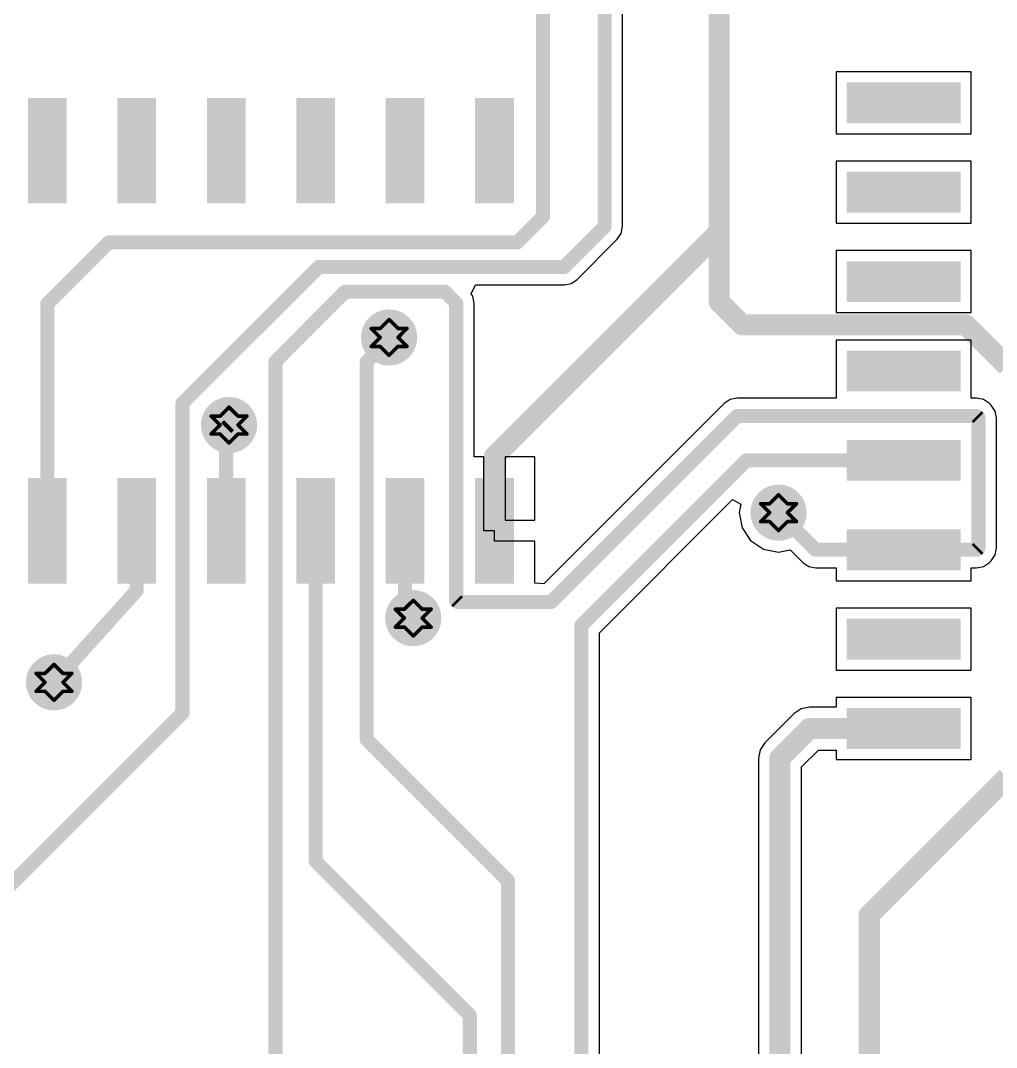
# Paper-space layout 'Лист1' of a CAD drawing. Header units: millimetres. Extents: x 0 to 594, y 0 to 420.
# Drawn here: x 190.14 to 217.82, y 288.77 to 317.92 of the extents above; entities that cross this region are included whole.
import ezdxf

# ---------------------------------------------------------------- set-up
doc = ezdxf.new("R2010")
doc.units = ezdxf.units.MM
doc.layers.add('DrillDrawing', color=1, linetype='Continuous')
doc.layers.add('TopLayer', color=1, linetype='Continuous')

psp = doc.layouts.new('Лист1')

# ---------------------------------------------------------------- hatches: boundary and pattern name
at = {"layer": 'TopLayer'}
for points in [[(216.809, 316.16), (216.809, 315.001), (213.572, 315.001), (213.572, 316.16)], [(191.446, 312.724), (190.347, 312.724), (190.347, 315.72), (191.446, 315.72)], [(193.983, 312.724), (192.884, 312.724), (192.884, 315.72), (193.983, 315.72)], [(196.52, 312.724), (195.422, 312.724), (195.422, 315.72), (196.52, 315.72)], [(199.058, 312.724), (197.959, 312.724), (197.959, 315.72), (199.058, 315.72)], [(201.595, 312.724), (200.496, 312.724), (200.496, 315.72), (201.595, 315.72)], [(204.132, 312.724), (203.033, 312.724), (203.033, 315.72), (204.132, 315.72)], [(216.809, 313.623), (216.809, 312.464), (213.572, 312.464), (213.572, 313.623)], [(216.809, 311.085), (216.809, 309.927), (213.572, 309.927), (213.572, 311.085)], [(216.809, 308.548), (216.809, 307.389), (213.572, 307.389), (213.572, 308.548)], [(216.809, 306.011), (216.809, 304.852), (213.572, 304.852), (213.572, 306.011)], [(191.446, 301.935), (190.347, 301.935), (190.347, 304.932), (191.446, 304.932)], [(193.983, 301.935), (192.884, 301.935), (192.884, 304.932), (193.983, 304.932)], [(196.52, 301.935), (195.422, 301.935), (195.422, 304.932), (196.52, 304.932)], [(199.058, 301.935), (197.959, 301.935), (197.959, 304.932), (199.058, 304.932)], [(201.595, 301.935), (200.496, 301.935), (200.496, 304.932), (201.595, 304.932)], [(204.132, 301.935), (203.033, 301.935), (203.033, 304.932), (204.132, 304.932)], [(216.809, 303.473), (216.809, 302.315), (213.572, 302.315), (213.572, 303.473)], [(216.809, 300.936), (216.809, 299.777), (213.572, 299.777), (213.572, 300.936)], [(216.809, 298.399), (216.809, 297.24), (213.572, 297.24), (213.572, 298.399)]]:
    psp.add_hatch(color=1, dxfattribs=at).paths.add_polyline_path(points)
h = psp.add_hatch(color=1, dxfattribs=at)
edge = h.paths.add_edge_path()
edge.add_arc((200.593, 308.921), 0.799, 0, 360)
h = psp.add_hatch(color=1, dxfattribs=at)
edge = h.paths.add_edge_path()
edge.add_arc((196.051, 306.434), 0.799, 0, 360)
h = psp.add_hatch(color=1, dxfattribs=at)
edge = h.paths.add_edge_path()
edge.add_arc((211.642, 303.948), 0.799, 0, 360)
h = psp.add_hatch(color=1, dxfattribs=at)
edge = h.paths.add_edge_path()
edge.add_arc((201.278, 300.954), 0.799, 0, 360)
h = psp.add_hatch(color=1, dxfattribs=at)
edge = h.paths.add_edge_path()
edge.add_arc((191.086, 299.131), 0.799, 0, 360)

# ---------------------------------------------------------------- linework, layer by layer
at = {"layer": 'DrillDrawing', "const_width": 0.101}
for points in [[(200.339, 309.175), (200.593, 309.428)], [(200.593, 309.428), (200.847, 309.175)], [(200.086, 309.175), (200.339, 308.921)], [(200.086, 309.175), (200.339, 309.175)], [(200.086, 308.667), (200.339, 308.921)], [(200.847, 309.175), (201.1, 309.175)], [(200.847, 308.921), (201.1, 309.175)], [(200.847, 308.921), (201.1, 308.667)], [(200.086, 308.667), (200.339, 308.667)], [(200.339, 308.667), (200.593, 308.413)], [(200.593, 308.413), (200.847, 308.667)], [(200.847, 308.667), (201.1, 308.667)], [(195.798, 306.688), (196.051, 306.942)], [(196.051, 306.942), (196.305, 306.688)], [(195.544, 306.688), (195.798, 306.434)], [(195.544, 306.688), (195.798, 306.688)], [(196.305, 306.688), (196.559, 306.688)], [(196.305, 306.434), (196.559, 306.688)], [(195.544, 306.181), (195.798, 306.434)], [(196.305, 306.434), (196.559, 306.181)], [(195.544, 306.181), (195.798, 306.181)], [(195.798, 306.181), (196.051, 305.927)], [(196.051, 305.927), (196.305, 306.181)], [(196.305, 306.181), (196.559, 306.181)], [(211.389, 304.201), (211.642, 304.455)], [(211.642, 304.455), (211.896, 304.201)], [(211.135, 304.201), (211.389, 303.948)], [(211.135, 304.201), (211.389, 304.201)], [(211.896, 304.201), (212.15, 304.201)], [(211.896, 303.948), (212.15, 304.201)], [(211.135, 303.694), (211.389, 303.948)], [(211.135, 303.694), (211.389, 303.694)], [(211.389, 303.694), (211.642, 303.44)], [(211.642, 303.44), (211.896, 303.694)], [(211.896, 303.948), (212.15, 303.694)], [(211.896, 303.694), (212.15, 303.694)], [(201.024, 301.207), (201.278, 301.461)], [(201.278, 301.461), (201.532, 301.207)], [(200.771, 301.207), (201.024, 300.954)], [(200.771, 301.207), (201.024, 301.207)], [(201.532, 301.207), (201.786, 301.207)], [(201.532, 300.954), (201.786, 301.207)], [(200.771, 300.7), (201.024, 300.954)], [(201.532, 300.954), (201.786, 300.7)], [(200.771, 300.7), (201.024, 300.7)], [(201.024, 300.7), (201.278, 300.446)], [(201.278, 300.446), (201.532, 300.7)], [(201.532, 300.7), (201.786, 300.7)], [(190.832, 299.385), (191.086, 299.638)], [(191.086, 299.638), (191.339, 299.385)], [(190.578, 299.385), (190.832, 299.131)], [(190.578, 299.385), (190.832, 299.385)], [(191.339, 299.385), (191.593, 299.385)], [(191.339, 299.131), (191.593, 299.385)], [(190.578, 298.877), (190.832, 299.131)], [(191.339, 299.131), (191.593, 298.877)], [(190.578, 298.877), (190.832, 298.877)], [(190.832, 298.877), (191.086, 298.624)], [(191.086, 298.624), (191.339, 298.877)], [(191.339, 298.877), (191.593, 298.877)]]:
    psp.add_lwpolyline(points, dxfattribs=at)
at = {"layer": 'DrillDrawing', "const_width": 0.0507}
for points in [[(200.568, 309.428, 1), (200.618, 309.428, 1)], [(200.568, 309.428, 1), (200.618, 309.428, 1)], [(200.06, 309.175, 1), (200.111, 309.175, 1)], [(200.06, 309.175, 1), (200.111, 309.175, 1)], [(200.314, 309.175, 1), (200.365, 309.175, 1)], [(200.314, 309.175, 1), (200.365, 309.175, 1)], [(200.314, 308.921, 1), (200.365, 308.921, 1)], [(200.314, 308.921, 1), (200.365, 308.921, 1)], [(200.821, 309.175, 1), (200.872, 309.175, 1)], [(200.821, 309.175, 1), (200.872, 309.175, 1)], [(200.821, 308.921, 1), (200.872, 308.921, 1)], [(200.821, 308.921, 1), (200.872, 308.921, 1)], [(201.075, 309.175, 1), (201.126, 309.175, 1)], [(201.075, 309.175, 1), (201.126, 309.175, 1)], [(200.06, 308.667, 1), (200.111, 308.667, 1)], [(200.06, 308.667, 1), (200.111, 308.667, 1)], [(200.314, 308.667, 1), (200.365, 308.667, 1)], [(200.314, 308.667, 1), (200.365, 308.667, 1)], [(200.821, 308.667, 1), (200.872, 308.667, 1)], [(200.821, 308.667, 1), (200.872, 308.667, 1)], [(201.075, 308.667, 1), (201.126, 308.667, 1)], [(201.075, 308.667, 1), (201.126, 308.667, 1)], [(200.568, 308.413, 1), (200.618, 308.413, 1)], [(200.568, 308.413, 1), (200.618, 308.413, 1)], [(196.026, 306.942, 1), (196.077, 306.942, 1)], [(196.026, 306.942, 1), (196.077, 306.942, 1)], [(195.518, 306.688, 1), (195.569, 306.688, 1)], [(195.518, 306.688, 1), (195.569, 306.688, 1)], [(195.772, 306.688, 1), (195.823, 306.688, 1)], [(195.772, 306.688, 1), (195.823, 306.688, 1)], [(196.28, 306.688, 1), (196.33, 306.688, 1)], [(196.28, 306.688, 1), (196.33, 306.688, 1)], [(196.533, 306.688, 1), (196.584, 306.688, 1)], [(196.533, 306.688, 1), (196.584, 306.688, 1)], [(195.772, 306.434, 1), (195.823, 306.434, 1)], [(195.772, 306.434, 1), (195.823, 306.434, 1)], [(196.28, 306.434, 1), (196.33, 306.434, 1)], [(196.28, 306.434, 1), (196.33, 306.434, 1)], [(195.518, 306.181, 1), (195.569, 306.181, 1)], [(195.518, 306.181, 1), (195.569, 306.181, 1)], [(195.772, 306.181, 1), (195.823, 306.181, 1)], [(195.772, 306.181, 1), (195.823, 306.181, 1)], [(196.28, 306.181, 1), (196.33, 306.181, 1)], [(196.28, 306.181, 1), (196.33, 306.181, 1)], [(196.533, 306.181, 1), (196.584, 306.181, 1)], [(196.533, 306.181, 1), (196.584, 306.181, 1)], [(196.026, 305.927, 1), (196.077, 305.927, 1)], [(196.026, 305.927, 1), (196.077, 305.927, 1)], [(211.617, 304.455, 1), (211.668, 304.455, 1)], [(211.617, 304.455, 1), (211.668, 304.455, 1)], [(211.109, 304.201, 1), (211.16, 304.201, 1)], [(211.109, 304.201, 1), (211.16, 304.201, 1)], [(211.363, 304.201, 1), (211.414, 304.201, 1)], [(211.363, 304.201, 1), (211.414, 304.201, 1)], [(211.871, 304.201, 1), (211.921, 304.201, 1)], [(211.871, 304.201, 1), (211.921, 304.201, 1)], [(212.124, 304.201, 1), (212.175, 304.201, 1)], [(212.124, 304.201, 1), (212.175, 304.201, 1)], [(211.109, 303.694, 1), (211.16, 303.694, 1)], [(211.109, 303.694, 1), (211.16, 303.694, 1)], [(211.363, 303.948, 1), (211.414, 303.948, 1)], [(211.363, 303.948, 1), (211.414, 303.948, 1)], [(211.363, 303.694, 1), (211.414, 303.694, 1)], [(211.363, 303.694, 1), (211.414, 303.694, 1)], [(211.871, 303.948, 1), (211.921, 303.948, 1)], [(211.871, 303.948, 1), (211.921, 303.948, 1)], [(211.871, 303.694, 1), (211.921, 303.694, 1)], [(211.871, 303.694, 1), (211.921, 303.694, 1)], [(212.124, 303.694, 1), (212.175, 303.694, 1)], [(212.124, 303.694, 1), (212.175, 303.694, 1)], [(211.617, 303.44, 1), (211.668, 303.44, 1)], [(211.617, 303.44, 1), (211.668, 303.44, 1)], [(201.253, 301.461, 1), (201.303, 301.461, 1)], [(201.253, 301.461, 1), (201.303, 301.461, 1)], [(200.745, 301.207, 1), (200.796, 301.207, 1)], [(200.745, 301.207, 1), (200.796, 301.207, 1)], [(200.999, 301.207, 1), (201.05, 301.207, 1)], [(200.999, 301.207, 1), (201.05, 301.207, 1)], [(201.506, 301.207, 1), (201.557, 301.207, 1)], [(201.506, 301.207, 1), (201.557, 301.207, 1)], [(201.76, 301.207, 1), (201.811, 301.207, 1)], [(201.76, 301.207, 1), (201.811, 301.207, 1)], [(200.999, 300.954, 1), (201.05, 300.954, 1)], [(200.999, 300.954, 1), (201.05, 300.954, 1)], [(201.506, 300.954, 1), (201.557, 300.954, 1)], [(201.506, 300.954, 1), (201.557, 300.954, 1)], [(200.745, 300.7, 1), (200.796, 300.7, 1)], [(200.745, 300.7, 1), (200.796, 300.7, 1)], [(200.999, 300.7, 1), (201.05, 300.7, 1)], [(200.999, 300.7, 1), (201.05, 300.7, 1)], [(201.506, 300.7, 1), (201.557, 300.7, 1)], [(201.506, 300.7, 1), (201.557, 300.7, 1)], [(201.76, 300.7, 1), (201.811, 300.7, 1)], [(201.76, 300.7, 1), (201.811, 300.7, 1)], [(201.253, 300.446, 1), (201.303, 300.446, 1)], [(201.253, 300.446, 1), (201.303, 300.446, 1)], [(191.06, 299.638, 1), (191.111, 299.638, 1)], [(191.06, 299.638, 1), (191.111, 299.638, 1)], [(190.553, 299.385, 1), (190.603, 299.385, 1)], [(190.553, 299.385, 1), (190.603, 299.385, 1)], [(190.806, 299.385, 1), (190.857, 299.385, 1)], [(190.806, 299.385, 1), (190.857, 299.385, 1)], [(191.314, 299.385, 1), (191.365, 299.385, 1)], [(191.314, 299.385, 1), (191.365, 299.385, 1)], [(191.568, 299.385, 1), (191.618, 299.385, 1)], [(191.568, 299.385, 1), (191.618, 299.385, 1)], [(190.806, 299.131, 1), (190.857, 299.131, 1)], [(190.806, 299.131, 1), (190.857, 299.131, 1)], [(191.314, 299.131, 1), (191.365, 299.131, 1)], [(191.314, 299.131, 1), (191.365, 299.131, 1)], [(190.553, 298.877, 1), (190.603, 298.877, 1)], [(190.553, 298.877, 1), (190.603, 298.877, 1)], [(190.806, 298.877, 1), (190.857, 298.877, 1)], [(190.806, 298.877, 1), (190.857, 298.877, 1)], [(191.314, 298.877, 1), (191.365, 298.877, 1)], [(191.314, 298.877, 1), (191.365, 298.877, 1)], [(191.568, 298.877, 1), (191.618, 298.877, 1)], [(191.568, 298.877, 1), (191.618, 298.877, 1)], [(191.06, 298.624, 1), (191.111, 298.624, 1)], [(191.06, 298.624, 1), (191.111, 298.624, 1)]]:
    psp.add_lwpolyline(points, format="xyb", close=True, dxfattribs=at)
at = {"layer": 'TopLayer'}
for p, q in [((207.217, 312.067), (207.217, 330.285)), ((217.109, 316.46), (213.273, 316.46)), ((213.273, 316.46), (213.273, 314.702)), ((217.109, 314.702), (217.109, 316.46)), ((213.273, 314.702), (217.109, 314.702)), ((217.109, 313.922), (213.273, 313.922)), ((213.273, 313.922), (213.273, 312.164)), ((217.109, 312.164), (217.109, 313.922)), ((207.178, 311.872), (207.217, 312.067)), ((213.273, 312.164), (217.109, 312.164)), ((205.92, 310.559), (207.068, 311.707)), ((207.068, 311.707), (207.178, 311.872)), ((217.109, 311.385), (213.273, 311.385)), ((213.273, 311.385), (213.273, 309.627)), ((217.109, 309.627), (217.109, 311.385)), ((205.56, 310.41), (205.755, 310.448)), ((205.755, 310.448), (205.92, 310.559)), ((202.922, 310.156), (203.045, 310.41)), ((202.967, 310.089), (202.922, 310.156)), ((203.045, 310.41), (205.56, 310.41)), ((203.005, 309.894), (202.967, 310.089)), ((203.005, 305.531), (203.005, 309.894)), ((213.273, 309.627), (217.109, 309.627)), ((217.109, 308.848), (213.273, 308.848)), ((213.273, 308.848), (213.273, 307.197)), ((217.109, 307.197), (217.109, 308.848)), ((210.103, 307.048), (204.985, 301.93)), ((210.268, 307.159), (210.103, 307.048)), ((210.463, 307.197), (210.268, 307.159)), ((213.273, 307.197), (210.463, 307.197)), ((217.263, 307.197), (217.109, 307.197)), ((217.458, 307.159), (217.263, 307.197)), ((217.623, 307.048), (217.458, 307.159)), ((217.674, 306.997), (217.623, 307.048)), ((217.784, 306.832), (217.674, 306.997)), ((217.823, 306.637), (217.784, 306.832)), ((217.823, 302.945), (217.823, 306.637)), ((203.283, 305.531), (203.005, 305.531)), ((203.283, 303.433), (203.283, 305.531)), ((204.732, 305.531), (203.883, 305.531)), ((203.883, 305.531), (203.883, 303.733)), ((204.732, 303.733), (204.732, 305.531)), ((206.558, 300.539), (210.337, 304.318)), ((210.337, 304.318), (210.571, 304.193)), ((210.571, 304.193), (210.522, 303.948)), ((203.883, 303.733), (204.732, 303.733)), ((210.522, 303.948), (210.607, 303.519)), ((203.583, 303.433), (203.283, 303.433)), ((203.583, 303.134), (203.583, 303.433)), ((210.607, 303.519), (210.85, 303.156)), ((204.732, 303.134), (203.583, 303.134)), ((204.732, 301.946), (204.732, 303.134)), ((210.85, 303.156), (211.214, 302.913)), ((211.214, 302.913), (211.642, 302.827)), ((211.642, 302.827), (211.976, 302.894)), ((211.976, 302.894), (212.336, 302.534)), ((217.784, 302.75), (217.823, 302.945)), ((217.623, 302.534), (217.674, 302.585)), ((217.674, 302.585), (217.784, 302.75)), ((212.336, 302.534), (212.501, 302.424)), ((212.501, 302.424), (212.696, 302.385)), ((212.696, 302.385), (213.273, 302.385)), ((213.273, 302.385), (213.273, 302.015)), ((217.109, 302.015), (217.109, 302.385)), ((217.109, 302.385), (217.263, 302.385)), ((217.263, 302.385), (217.458, 302.424)), ((217.458, 302.424), (217.623, 302.534)), ((213.273, 302.015), (217.109, 302.015)), ((204.985, 301.93), (204.732, 301.946)), ((217.109, 301.236), (213.273, 301.236)), ((213.273, 301.236), (213.273, 299.478)), ((217.109, 299.478), (217.109, 301.236)), ((206.558, 286.09), (206.558, 300.539)), ((213.273, 299.478), (217.109, 299.478)), ((217.109, 298.698), (213.273, 298.698)), ((213.273, 298.698), (213.273, 298.431)), ((217.109, 296.94), (217.109, 298.698)), ((212.086, 298.252), (211.249, 297.414)), ((212.285, 298.384), (212.086, 298.252)), ((212.086, 298.252), (212.086, 298.252)), ((212.518, 298.431), (212.285, 298.384)), ((213.273, 298.431), (212.518, 298.431)), ((211.249, 297.414), (211.117, 297.216)), ((211.117, 297.216), (211.07, 296.982)), ((212.292, 296.729), (212.772, 297.208)), ((212.772, 297.208), (213.273, 297.208)), ((213.273, 297.208), (213.273, 296.94)), ((211.07, 296.982), (211.07, 296.982)), ((211.07, 296.982), (211.07, 269.27)), ((212.292, 269.27), (212.292, 296.729)), ((213.273, 296.94), (217.109, 296.94))]:
    psp.add_line(p, q, dxfattribs=at)
for points, const_width in [([(206.708, 312.067), (206.708, 330.285)], 0.4), ([(204.961, 312.35), (204.961, 327.408)], 0.4), ([(209.956, 311.915), (209.956, 321.252)], 0.599), ([(204.229, 311.618), (204.961, 312.35)], 0.4), ([(203.583, 305.542), (209.956, 311.915)], 0.599), ([(205.56, 310.919), (206.708, 312.067)], 0.4), ([(209.956, 309.935), (209.956, 311.915)], 0.599), ([(190.896, 309.877), (192.638, 311.618)], 0.4), ([(192.638, 311.618), (204.229, 311.618)], 0.4), ([(194.732, 307.056), (198.595, 310.919)], 0.4), ([(198.595, 310.919), (205.56, 310.919)], 0.4), ([(197.371, 308.24), (199.35, 310.22)], 0.4), ([(199.35, 310.22), (202.171, 310.22)], 0.4), ([(202.171, 310.22), (202.496, 309.894)], 0.4), ([(209.956, 309.935), (210.615, 309.276)], 0.599), ([(190.896, 303.433), (190.896, 309.877)], 0.4), ([(202.496, 301.461), (202.496, 309.894)], 0.4), ([(210.615, 309.276), (216.959, 309.276)], 0.599), ([(216.959, 309.276), (218.126, 308.109)], 0.599), ([(199.959, 308.236), (200.593, 308.87)], 0.4), ([(200.593, 308.87), (200.593, 308.921)], 0.4), ([(197.371, 287.785), (197.371, 308.24)], 0.4), ([(199.959, 297.503), (199.959, 308.236)], 0.4), ([(194.732, 298.264), (194.732, 307.056)], 0.4), ([(195.971, 306.354), (196.051, 306.434)], 0.4), ([(205.186, 301.41), (210.463, 306.688)], 0.4), ([(210.463, 306.688), (217.263, 306.688)], 0.4), ([(217.263, 306.688), (217.314, 306.637)], 0.4), ([(217.314, 302.945), (217.314, 306.637)], 0.4), ([(195.971, 303.433), (195.971, 306.354)], 0.4), ([(203.583, 303.433), (203.583, 305.542)], 0.599), ([(206.048, 300.749), (210.73, 305.431)], 0.4), ([(210.73, 305.431), (215.191, 305.431)], 0.4), ([(211.642, 303.948), (212.696, 302.894)], 0.4), ([(193.434, 301.74), (193.434, 303.433)], 0.4), ([(198.508, 294.052), (198.508, 303.433)], 0.4), ([(201.046, 301.186), (201.046, 303.433)], 0.4), ([(217.263, 302.894), (217.314, 302.945)], 0.4), ([(212.696, 302.894), (215.191, 302.894)], 0.4), ([(215.191, 302.894), (217.263, 302.894)], 0.4), ([(191.086, 299.131), (193.434, 301.74)], 0.4), ([(201.046, 301.186), (201.278, 300.954)], 0.4), ([(202.496, 301.461), (202.547, 301.41)], 0.4), ([(202.547, 301.41), (205.186, 301.41)], 0.4), ([(206.048, 275.175), (206.048, 300.749)], 0.4), ([(184.786, 288.318), (194.732, 298.264)], 0.4), ([(211.681, 296.982), (212.518, 297.819)], 0.599), ([(212.518, 297.819), (215.191, 297.819)], 0.599), ([(199.959, 297.503), (203.968, 293.494)], 0.4), ([(211.681, 254.622), (211.681, 296.982)], 0.599), ([(214.218, 292.53), (218.126, 296.437)], 0.599), ([(198.508, 294.052), (202.884, 289.677)], 0.4), ([(203.968, 258.7), (203.968, 293.494)], 0.4), ([(214.218, 257.667), (214.218, 292.53)], 0.599), ([(202.884, 267.472), (202.884, 289.677)], 0.4)]:
    psp.add_lwpolyline(points, dxfattribs=dict(at, const_width=const_width))
for points, const_width in [([(204.861, 312.35, 1), (205.061, 312.35, 1)], 0.2), ([(204.861, 312.35, 1), (205.061, 312.35, 1)], 0.2), ([(206.608, 312.067, 1), (206.808, 312.067, 1)], 0.2), ([(206.608, 312.067, 1), (206.808, 312.067, 1)], 0.2), ([(209.806, 311.915, 1), (210.106, 311.915, 1)], 0.3), ([(209.806, 311.915, 1), (210.106, 311.915, 1)], 0.3), ([(209.806, 311.915, 1), (210.106, 311.915, 1)], 0.3), ([(192.538, 311.618, 1), (192.738, 311.618, 1)], 0.2), ([(192.538, 311.618, 1), (192.738, 311.618, 1)], 0.2), ([(204.129, 311.618, 1), (204.329, 311.618, 1)], 0.2), ([(204.129, 311.618, 1), (204.329, 311.618, 1)], 0.2), ([(198.495, 310.919, 1), (198.695, 310.919, 1)], 0.2), ([(198.495, 310.919, 1), (198.695, 310.919, 1)], 0.2), ([(205.46, 310.919, 1), (205.66, 310.919, 1)], 0.2), ([(205.46, 310.919, 1), (205.66, 310.919, 1)], 0.2), ([(199.25, 310.22, 1), (199.45, 310.22, 1)], 0.2), ([(199.25, 310.22, 1), (199.45, 310.22, 1)], 0.2), ([(202.071, 310.22, 1), (202.27, 310.22, 1)], 0.2), ([(202.071, 310.22, 1), (202.27, 310.22, 1)], 0.2), ([(209.806, 309.935, 1), (210.106, 309.935, 1)], 0.3), ([(209.806, 309.935, 1), (210.106, 309.935, 1)], 0.3), ([(190.796, 309.877, 1), (190.996, 309.877, 1)], 0.2), ([(190.796, 309.877, 1), (190.996, 309.877, 1)], 0.2), ([(202.396, 309.894, 1), (202.596, 309.894, 1)], 0.2), ([(202.396, 309.894, 1), (202.596, 309.894, 1)], 0.2), ([(210.466, 309.276, 1), (210.765, 309.276, 1)], 0.3), ([(210.466, 309.276, 1), (210.765, 309.276, 1)], 0.3), ([(216.809, 309.276, 1), (217.109, 309.276, 1)], 0.3), ([(216.809, 309.276, 1), (217.109, 309.276, 1)], 0.3), ([(200.493, 308.921, 1), (200.693, 308.921, 1)], 0.2), ([(200.493, 308.87, 1), (200.693, 308.87, 1)], 0.2), ([(200.493, 308.87, 1), (200.693, 308.87, 1)], 0.2), ([(197.271, 308.24, 1), (197.471, 308.24, 1)], 0.2), ([(197.271, 308.24, 1), (197.471, 308.24, 1)], 0.2), ([(199.859, 308.236, 1), (200.059, 308.236, 1)], 0.2), ([(199.859, 308.236, 1), (200.059, 308.236, 1)], 0.2), ([(194.632, 307.056, 1), (194.832, 307.056, 1)], 0.2), ([(194.632, 307.056, 1), (194.832, 307.056, 1)], 0.2), ([(195.951, 306.434, 1), (196.151, 306.434, 1)], 0.2), ([(210.363, 306.688, 1), (210.563, 306.688, 1)], 0.2), ([(210.363, 306.688, 1), (210.563, 306.688, 1)], 0.2), ([(217.163, 306.688, 1), (217.363, 306.688, 1)], 0.2), ([(217.163, 306.688, 1), (217.363, 306.688, 1)], 0.2), ([(217.214, 306.637, 1), (217.414, 306.637, 1)], 0.2), ([(217.214, 306.637, 1), (217.414, 306.637, 1)], 0.2), ([(195.871, 306.354, 1), (196.071, 306.354, 1)], 0.2), ([(195.871, 306.354, 1), (196.071, 306.354, 1)], 0.2), ([(203.433, 305.542, 1), (203.733, 305.542, 1)], 0.3), ([(203.433, 305.542, 1), (203.733, 305.542, 1)], 0.3), ([(210.63, 305.431, 1), (210.83, 305.431, 1)], 0.2), ([(210.63, 305.431, 1), (210.83, 305.431, 1)], 0.2), ([(215.091, 305.431, 1), (215.29, 305.431, 1)], 0.2), ([(211.542, 303.948, 1), (211.742, 303.948, 1)], 0.2), ([(203.433, 303.433, 1), (203.733, 303.433, 1)], 0.3), ([(190.796, 303.433, 1), (190.996, 303.433, 1)], 0.2), ([(193.334, 303.433, 1), (193.534, 303.433, 1)], 0.2), ([(195.871, 303.433, 1), (196.071, 303.433, 1)], 0.2), ([(198.408, 303.433, 1), (198.608, 303.433, 1)], 0.2), ([(200.946, 303.433, 1), (201.145, 303.433, 1)], 0.2), ([(217.214, 302.945, 1), (217.414, 302.945, 1)], 0.2), ([(217.214, 302.945, 1), (217.414, 302.945, 1)], 0.2), ([(212.596, 302.894, 1), (212.796, 302.894, 1)], 0.2), ([(212.596, 302.894, 1), (212.796, 302.894, 1)], 0.2), ([(215.091, 302.894, 1), (215.29, 302.894, 1)], 0.2), ([(215.091, 302.894, 1), (215.29, 302.894, 1)], 0.2), ([(217.163, 302.894, 1), (217.363, 302.894, 1)], 0.2), ([(217.163, 302.894, 1), (217.363, 302.894, 1)], 0.2), ([(193.334, 301.74, 1), (193.534, 301.74, 1)], 0.2), ([(193.334, 301.74, 1), (193.534, 301.74, 1)], 0.2), ([(200.946, 301.186, 1), (201.145, 301.186, 1)], 0.2), ([(200.946, 301.186, 1), (201.145, 301.186, 1)], 0.2), ([(202.396, 301.461, 1), (202.596, 301.461, 1)], 0.2), ([(202.396, 301.461, 1), (202.596, 301.461, 1)], 0.2), ([(202.447, 301.41, 1), (202.647, 301.41, 1)], 0.2), ([(202.447, 301.41, 1), (202.647, 301.41, 1)], 0.2), ([(205.086, 301.41, 1), (205.285, 301.41, 1)], 0.2), ([(205.086, 301.41, 1), (205.285, 301.41, 1)], 0.2), ([(201.178, 300.954, 1), (201.378, 300.954, 1)], 0.2), ([(205.948, 300.749, 1), (206.148, 300.749, 1)], 0.2), ([(205.948, 300.749, 1), (206.148, 300.749, 1)], 0.2), ([(190.986, 299.131, 1), (191.185, 299.131, 1)], 0.2), ([(194.632, 298.264, 1), (194.832, 298.264, 1)], 0.2), ([(194.632, 298.264, 1), (194.832, 298.264, 1)], 0.2), ([(212.369, 297.819, 1), (212.668, 297.819, 1)], 0.3), ([(212.369, 297.819, 1), (212.668, 297.819, 1)], 0.3), ([(215.041, 297.819, 1), (215.34, 297.819, 1)], 0.3), ([(199.859, 297.503, 1), (200.059, 297.503, 1)], 0.2), ([(199.859, 297.503, 1), (200.059, 297.503, 1)], 0.2), ([(211.531, 296.982, 1), (211.831, 296.982, 1)], 0.3), ([(211.531, 296.982, 1), (211.831, 296.982, 1)], 0.3), ([(198.408, 294.052, 1), (198.608, 294.052, 1)], 0.2), ([(198.408, 294.052, 1), (198.608, 294.052, 1)], 0.2), ([(203.868, 293.494, 1), (204.068, 293.494, 1)], 0.2), ([(203.868, 293.494, 1), (204.068, 293.494, 1)], 0.2), ([(214.069, 292.53, 1), (214.368, 292.53, 1)], 0.3), ([(214.069, 292.53, 1), (214.368, 292.53, 1)], 0.3), ([(202.784, 289.677, 1), (202.984, 289.677, 1)], 0.2), ([(202.784, 289.677, 1), (202.984, 289.677, 1)], 0.2)]:
    psp.add_lwpolyline(points, format="xyb", close=True, dxfattribs=dict(at, const_width=const_width))

doc.saveas('drawing.dxf')
